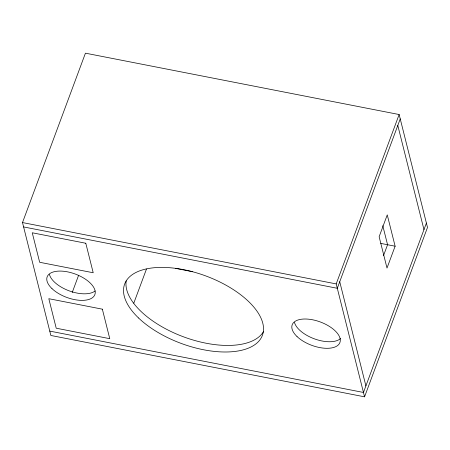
<?xml version="1.0" encoding="UTF-8"?>
<svg xmlns="http://www.w3.org/2000/svg" width="450" height="450" viewBox="0 0 450 450"><rect width="100%" height="100%" fill="white"/><g stroke="black" fill="none" stroke-linecap="round" stroke-linejoin="round"><path stroke-width="0.67" d="M22.5 222.559L85.438 53.173L399.139 114.531L427.5 227.441L364.562 396.827L50.861 335.469L22.5 222.559L336.201 283.916L364.562 396.827M72.203 292.534L78.547 275.462M133.791 303.171L146.481 269.027M336.201 283.916L399.139 114.531M400.236 118.901L337.298 288.287L23.597 226.929M383.524 255.606L387.602 244.626M395.123 246.206L387.006 268.059L379.136 236.739L387.259 214.881L395.123 246.206L380.723 243.388M426.403 223.071L363.465 392.456L49.764 331.099M175.523 268.363L192.729 271.733M397.8 125.46L423.968 229.629M382.776 225.658L387.562 244.727M339.739 281.728L365.901 385.897M263.503 331.582A73.496 35.921 20.4 0 1 183.769 336.921A73.496 35.921 20.4 0 1 126.191 280.907M95.108 290.976A25.453 12.443 20.4 0 1 69.559 290.998A25.453 12.443 20.4 0 1 49.449 274.477M340.605 338.512A25.453 12.443 20.4 0 1 315.124 339.109A25.453 12.443 20.4 0 1 294.486 322.402M85.798 243.253L32.254 232.779L39.667 262.282L93.206 272.756L85.798 243.253M102.358 309.178L48.814 298.704L56.222 328.207L109.766 338.681L102.358 309.178M138.555 317.987A73.496 35.921 20.4 0 0 258.57 341.46A73.496 35.921 20.4 0 0 183.471 269.629A73.496 35.921 20.4 0 0 138.555 317.987M297.011 336.527A25.453 12.443 20.4 0 0 338.58 344.661A25.453 12.443 20.4 0 0 312.564 319.776A25.453 12.443 20.4 0 0 297.011 336.527M51.969 288.602A25.453 12.443 20.4 0 0 93.538 296.73A25.453 12.443 20.4 0 0 67.528 271.851A25.453 12.443 20.4 0 0 51.969 288.602"/></g></svg>
